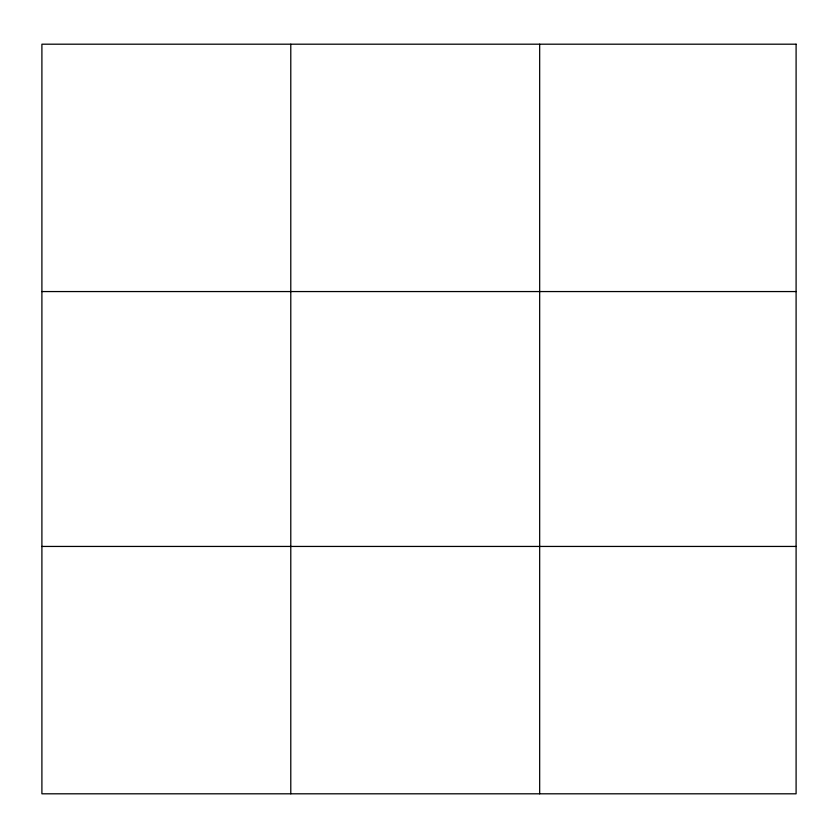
<?xml version="1.0" encoding="UTF-8"?>
<svg xmlns="http://www.w3.org/2000/svg" width="838" height="838" viewBox="0 0 838 838"><rect width="100%" height="100%" fill="white"/><g stroke="black" fill="none" stroke-linecap="round" stroke-linejoin="round"><path stroke-width="1.26" d="M290.786 44.194L290.786 793.806M539.672 44.194L539.672 793.806M41.9 291.561L796.1 291.561M41.9 546.439L796.1 546.439M796.1 44.194L796.1 793.806L41.9 793.806L41.9 44.194L796.1 44.194"/></g></svg>
